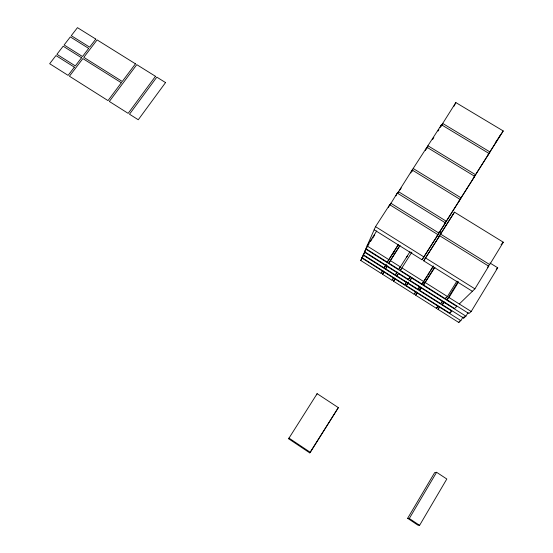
<?xml version="1.0" encoding="UTF-8"?>
<svg xmlns="http://www.w3.org/2000/svg" width="553" height="553" viewBox="0 0 553 553"><rect width="100%" height="100%" fill="white"/><g stroke="black" fill="none" stroke-linecap="round" stroke-linejoin="round"><path stroke-width="0.83" d="M382.925 270.479L381.093 273.355L360.701 260.456L363.176 255.825M363.058 255.085L406.407 282.459L404.844 284.719L361.952 257.608L364.883 252.251M365.298 250.654L363.231 254.691L384.114 267.88L386.423 264.265M365.699 249.05L410.132 277.06L408.494 279.431L364.538 251.698L369.141 243.59M374.153 229.785L422.05 259.786L437.997 234.7L389.72 204.721L375.522 226.654L365.879 248.643L387.287 262.129L398.409 244.703M388.496 207.41L389.72 204.721M389.803 205.191L397.254 193.08L445.435 222.873L436.898 236.179M395.969 195.866L397.254 193.08M397.282 193.633L412.179 170.02L460.165 199.453L444.246 224.49L474.702 176.324L426.916 147.25L413.167 168.492L411.75 171.478M410.768 172.999L412.179 170.02M425.319 150.54L426.916 147.25M426.287 149.047L427.891 145.743L441.467 124.771L489.059 153.492L473.188 178.46L503.237 130.95L455.838 102.568L441.045 126.077M440.091 127.556L441.467 124.771M453.992 106.231L455.838 102.568M288.604 438.757L288.963 438.08L310.323 452.347L338.339 407.623L317.132 393.674L288.604 438.757L309.728 452.879L310.323 452.347M381.093 273.355L382.386 271.011L361.78 257.988M384.114 267.88L385.476 265.419L364.365 252.106M387.287 262.129L398.374 244.412M382.552 274.281L383.865 271.945L393.48 278.028L392.07 280.302L382.552 274.281L383.927 272.117M385.614 268.82L386.982 266.38L396.84 272.594L395.36 274.979L385.614 268.82L387.459 265.931M409.994 251.691L398.817 269.394L388.821 263.097L399.916 245.38M316.475 394.807L317.132 393.674M419.589 525.35L446.81 479.009L436.6 472.29L434.665 472.615L407.644 518.313L417.812 525.101L419.589 525.35L409.31 518.479L407.644 518.313M409.31 518.479L436.6 472.29M444.059 301.703L442.276 304.599L463.69 318.12L464.575 316.662M463.69 318.12L465.903 316.164L468.142 312.486M458.112 281.512L446.914 299.705L468.875 313.544L471.204 311.491L497.721 267.804L489.903 262.952M459.287 303.991L474.909 288.839L488.714 266.193L439.676 235.737L423.716 260.829L472.366 291.307M488.078 266.221L489.695 264.583L503.327 242.228L454.49 212.152L438.55 237.209L454.49 212.152M439.663 306.327L437.852 309.258L458.748 322.475L459.647 321.003M458.748 322.475L460.856 320.616L463.082 316.952M408.577 282.099L406.337 285.659L449.838 313.15L450.723 311.705M417.439 292.281L415.621 295.191L436.365 308.318L437.271 306.853M441.197 302.913L442.089 301.468M434.375 267.645L423.55 284.982L445.352 298.724L446.25 297.265M445.352 298.724L447.418 296.519L456.923 281.083M446.914 299.705L448.995 297.514L458.499 282.071M398.817 269.394L400.365 266.892L390.266 260.532M423.55 284.982L434.935 267.313M309.728 452.879L338.339 407.623M414.142 294.258L415.78 292.122L394.96 278.961L393.536 281.228L414.142 294.258L415.96 291.348M417.978 289.254L419.692 287.014L398.36 273.548L396.867 275.926L417.978 289.254L419.803 286.336M433.372 266.332L423.805 281.65L401.927 267.873L400.358 270.369L422.001 284.007L426.964 276.065M427.863 274.62L429.667 271.73M430.573 270.286L433.275 265.952M419.527 289.454L420.881 287.29M419.492 290.214L421.227 287.975L442.718 301.537L440.748 303.638L419.492 290.214L421.317 287.29M423.487 284.353L424.849 282.175M422.05 259.786L437.997 234.7M437.347 235.454L445.435 222.873M458.81 201.333L474.702 176.324M487.393 155.884L500.486 135.056M410.022 280.392L411.674 278.028L456.757 306.445L454.614 308.519L410.022 280.392L411.854 277.482M423.716 260.829L439.676 235.737M404.844 284.719L406.642 281.871M408.494 279.431L410.326 276.521M392.07 280.302L393.902 277.412M395.36 274.979L397.199 272.076M406.393 257.574L407.312 256.122M393.536 281.228L394.911 279.058M396.867 275.926L398.243 273.749M400.358 270.369L411.895 252.133M393.245 253.233L394.165 251.795M388.821 263.097L399.937 245.663M397.559 193.612L398.471 192.195M399.854 190.066L401.229 187.937M411.861 171.506L412.801 170.054M426.888 148.28L427.822 146.842M432.453 139.688L433.842 137.538M438.011 131.096L438.937 129.658M441.273 126.056L442.186 124.639M376.787 230.891L367.068 245.926L388.711 259.557M370.538 241.426L371.934 239.262M372.722 238.191L374.734 234.935M364.538 251.698L365.927 249.548M361.952 257.608L363.763 254.802M360.701 260.456L362.547 257.594M495.281 142.833L497.175 140.006M498.122 138.589L503.237 130.95M406.337 285.659L407.914 283.406L451.884 311.173L449.838 313.15M422.001 284.007L423.805 281.65M415.621 295.191L417.273 293.062L438.239 306.321L436.365 308.318M437.852 309.258L439.746 307.268L460.856 320.616M442.276 304.599L444.259 302.505L465.903 316.164M501.059 244.599L503.327 242.228M487.642 267.279L488.714 266.193M496.172 269.297L497.721 267.804M442.428 123.284L490.013 151.978M427.891 145.743L475.663 174.796M413.167 168.492L461.14 197.898M398.257 191.532L446.423 221.304M439.103 231.437L441.273 232.785M390.729 203.165L438.992 233.117M440.672 234.161L489.695 264.583M375.522 226.654L423.985 256.979M425.672 258.03L474.909 288.839M425.375 282.638L447.418 296.519M448.995 297.514L471.204 311.491M165.541 82.584L138.271 119.759L129.499 114.208L156.817 77.144L165.541 82.584M155.476 76.307L128.151 113.358L109.342 101.462L136.785 64.653L155.476 76.307M121.328 82.756L108.008 100.611L69.429 76.21L82.867 58.59L121.328 82.756M135.457 63.823L122.275 81.485L83.821 57.339L97.107 39.906L135.457 63.823M74.365 67.176L68.109 75.374L49.673 63.713L55.95 55.563L74.365 67.176M81.547 57.761L75.326 65.918L56.911 54.312L63.16 46.21L81.547 57.761M88.687 48.401L82.501 56.51L64.12 44.966L70.328 36.906L88.687 48.401M95.793 39.083L89.641 47.15L71.282 35.669L77.461 27.65L95.793 39.083"/></g></svg>
